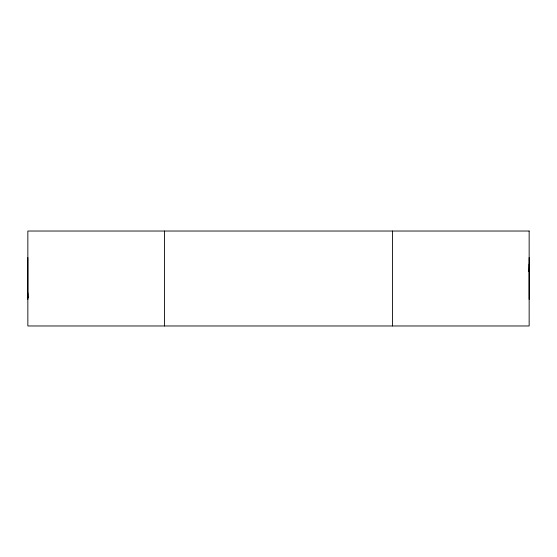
<?xml version="1.0" encoding="UTF-8"?>
<svg xmlns="http://www.w3.org/2000/svg" width="557" height="557" viewBox="0 0 557 557"><rect width="100%" height="100%" fill="white"/><g stroke="black" fill="none" stroke-linecap="round" stroke-linejoin="round"><path stroke-width="0.84" d="M27.85 299.387L27.85 257.613M529.15 299.367L529.15 257.619M392.427 231.03L392.427 325.97M164.566 231.03L164.566 325.97M28.149 297.765A20.651 2.096 -84.1 0 1 27.864 292.954M529.143 264.046A20.651 2.096 -84.1 0 1 528.858 271.628M529.15 231.03L27.85 231.03L27.85 325.97L529.15 325.97L529.15 231.03"/></g></svg>
